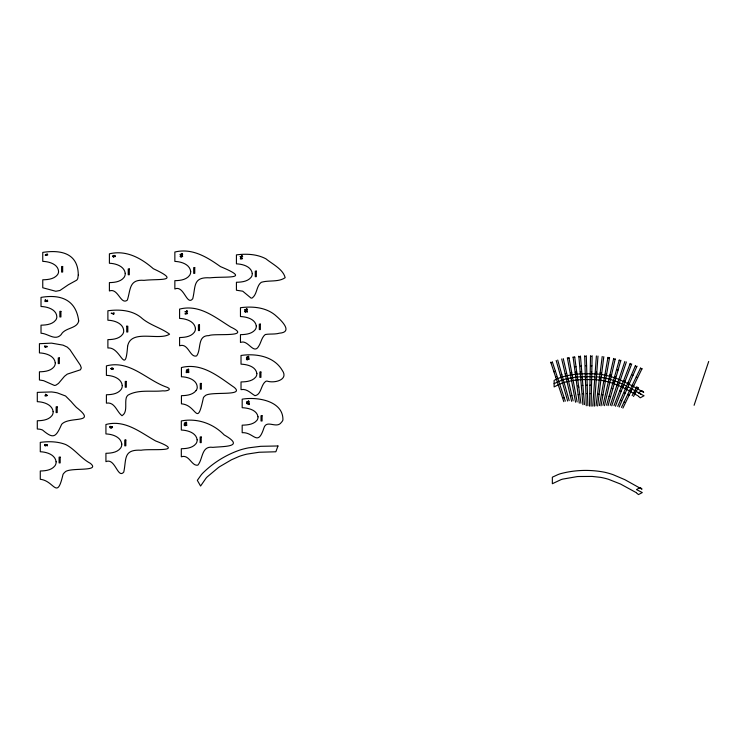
<?xml version="1.0" encoding="UTF-8"?>
<svg xmlns="http://www.w3.org/2000/svg" width="746" height="746" viewBox="0 0 746 746"><rect width="100%" height="100%" fill="white"/><g stroke="black" fill="none" stroke-linecap="round" stroke-linejoin="round"><path stroke-width="1.12" d="M111.21 368.738L112.114 369.158L111.779 368.216M45.916 346.47C44.825 348.195 45.142 345.212 44.9 345.762C43.706 346.508 45.646 347.86 46.177 347.011C48.714 346.685 46.681 346.079 45.879 346.237M185.502 424.978C184.495 426.628 184.7 423.775 184.43 424.288C183.311 425.034 185.222 426.311 185.763 425.5C188.318 425.099 186.267 424.549 185.465 424.726M589.517 406.15L590.534 355.767M591.102 406.188L592.128 355.73M592.753 406.085L596.39 355.926M594.338 406.197L597.975 356.047M115.434 256.456L114.94 256.68M249.089 359.171L248.586 359.46M596.045 405.815L602.218 356.467M597.63 406.01L603.794 356.663M45.851 444.672L47.25 444.625L47.25 445.94L46.942 444.886C46.728 445.604 43.688 446.873 45.096 444.364C44.452 444.355 45.394 446.798 46.103 445.064M245.928 310.868L247.327 310.821L247.327 312.136L247.019 311.082C246.814 311.772 243.97 313.236 245.108 310.588C244.725 310.411 245.303 313.031 246.18 311.278M641.84 488.9L640.292 487.539L636.478 489.581L642.297 492.565L638.483 494.607L636.823 493.171M599.43 405.563L607.999 357.297M601.006 405.843L609.566 357.576M109.876 426.908L110.529 426.311L110.287 426.731M602.936 405.32L613.706 358.416M604.484 405.675L615.254 358.77M638.632 396.424L640.255 397.805L644.068 395.762L638.25 392.778L642.064 390.736L643.649 392.126M112.758 256.083L114.026 255.356L115.425 256.111M246.404 358.863L247.672 358.136L249.071 358.891M606.545 405.199L619.329 359.814M608.074 405.628L620.858 360.243M613.044 382.12L613.949 382.465M610.573 396.751L609.053 396.294M612.858 388.657L612.093 388.442M610.237 405.292L624.85 361.465M611.748 405.796L626.36 361.969M694.097 405.292L708.7 361.465M613.986 405.675L630.249 363.367M615.469 406.244L631.731 363.936M617.735 406.374L635.527 365.493M619.199 407.018L636.981 366.127M621.455 407.428L640.665 367.825M622.891 408.118L642.101 368.515M629.214 395.072L627.787 394.382M632.123 395.697L636.935 386.708M633.531 396.452L638.334 387.454M113.075 256.018C115.005 255.039 113.662 258.023 113.01 256.326M246.721 358.798C248.66 357.81 247.318 360.887 246.646 359.059M196.123 390.54C192.729 394.932 186.603 395.594 181.437 395.669L181.437 403.847C197.158 404.91 196.823 428.633 203.378 397.814A4.709 4.588 0 0 1 204.908 396.014C208.815 390.764 245.751 396.863 234.235 387.388C218.606 376.618 202.054 362.379 181.437 367.536L181.437 376.758C187.805 376.907 197.177 379.779 197.261 387.444A6.677 6.509 0 0 1 196.123 390.54M554.119 383.649L561.607 380.227A30.325 30.325 0 0 1 563.379 379.639L565.701 379.024A84.904 84.904 0 0 1 582.486 376.665M558.838 384.535L554.119 386.922L554.119 380.385L556.88 379.043M559.108 384.414L562.68 382.885A24.721 24.721 0 0 1 564.573 382.297L567.361 381.616M555.611 376.898L556.152 376.655M557.588 378.716L559.817 377.765A33.216 33.216 0 0 1 561.449 377.168M550.94 362.78L551.695 362.528M553.914 371.76L555.425 371.266M563.398 397.898L564.153 397.646M562.139 376.944L565.85 375.993M561.244 374.772L561.831 374.613M562.577 380.441L563.417 380.218M570.354 395.893L571.912 395.529M566.578 375.835L570.988 374.968M568.088 381.448L571.8 380.721M565.188 373.839L566.009 373.662M568.079 379.173L566.494 379.416M567.464 358.406L569.03 358.117M572.62 380.581L576.322 380.05M571.194 378.614L571.669 378.539M571.828 374.828L575.614 374.287M570.914 372.776L571.716 372.655M573.152 357.465L574.737 357.25M575.203 366.734L576.005 366.743M577.786 385.962L578.551 385.71M579.689 394.168L578.15 394.681M576.21 374.222L580.677 373.877M577.003 379.975L578.905 379.807A73.668 73.668 0 0 1 580.537 379.705L581.628 379.649M578.905 356.793L580.491 356.663M580.481 366.155L581.283 366.09M582.094 385.495L582.887 385.43M582.794 393.851L583.586 393.785M580.164 371.918L580.957 371.89M581.563 373.839L586.179 373.755M584.705 356.42L585.498 356.392M585.797 365.848L586.598 365.829M586.412 385.244L587.214 385.225M586.682 393.627L587.475 393.608M582.169 379.63L586.03 379.565M582.486 376.721L586.216 376.665M581.498 377.69L582.244 377.681M585.377 377.653L585.927 377.653M586.589 379.565L590.506 379.565M47.138 254.106L46.83 254.106A2.024 2.024 0 0 0 47.222 254.75L45.142 255.076L47.809 254.871A1.641 1.641 0 0 1 47.166 254.088M241.695 255.626L242.002 255.626A1.641 1.641 0 0 0 242.664 256.41L240.007 256.596L242.086 256.279A2.024 2.024 0 0 1 241.704 255.617M186.92 310.821L186.603 310.821A2.024 2.024 0 0 0 186.994 311.464L184.924 311.791L187.582 311.586A1.641 1.641 0 0 1 186.948 310.812M113.644 314.43L113.896 312.714L113.578 314.01A3.739 3.739 0 0 0 111.275 313.096L111.275 313.423A3.441 3.441 0 0 1 112.012 313.544A4.14 4.14 0 0 1 113.644 314.42M126.736 326.198L127.799 326.198L127.799 331.998L126.736 332.017L126.736 326.207M586.748 373.746L590.711 373.765M586.962 376.665L590.711 376.674M248.567 401.04L248.259 401.04A2.024 2.024 0 0 0 248.651 401.693L246.572 402.019L249.239 401.805A1.641 1.641 0 0 1 248.605 401.031M591.28 373.765L595.709 373.905M591.074 379.574L594.851 379.677M110.501 427.57L111.163 427.682M591.466 376.683L594.59 376.767M590.524 356.346L591.317 356.364M591.13 365.82L591.923 365.838M589.937 385.206L590.729 385.225M589.769 393.59L590.562 393.608M111.042 427.682C109.671 425.434 114.623 426.899 111.518 427.999A3.944 3.944 0 0 1 111.051 427.999L110.65 427.943A0.97 0.97 0 0 1 109.821 426.908M591.224 371.881L591.802 371.9M595.793 379.733L599.43 380.096M596.343 373.942L599.989 374.305M596.166 372.161L596.8 372.226M597.518 394.075L599.094 394.27M600.157 380.19L602.414 380.563A69.574 69.574 0 0 1 610.2 382.465L612.643 383.248M601.052 374.455L605.286 375.201M600.194 372.683L601.145 372.841M599.467 378.446L600.269 378.586M607.887 357.931L609.454 358.211M602.162 394.755L602.945 394.895M606.097 375.378L606.507 375.471A79.169 79.169 0 0 1 614.844 377.868L619.572 379.649M613.557 359.05L615.114 359.404M606.078 373.877L606.647 374.026M619.152 360.439L620.681 360.868M617.352 369.755L618.117 369.969M609.911 374.93L610.722 375.173M613.613 383.593L617.296 385.001M614.629 376.506L615.142 376.702M630.016 363.973L631.498 364.542M619.656 390.923L621.138 391.491M617.436 381.933L614.667 380.889A68.874 68.874 0 0 0 596.24 376.814M620.122 379.882L632.319 385.868M618.089 385.328L621.735 386.95M618.872 382.521L621.838 383.817M635.266 366.09L636.72 366.724M632.216 375.079L632.953 375.397M624.477 392.872L625.204 393.189M620.402 400.248L621.129 400.565M641.159 394.27L636.58 391.622M617.38 383.873L618.247 384.255M640.385 368.403L641.821 369.102M636.254 376.916L636.972 377.262M624.122 401.926L624.84 402.271M623.367 384.526L626.5 386.074M622.593 387.37L625.782 388.964M621.688 385.887L623.041 386.559M624.598 380.842L625.139 381.103M626.36 389.272L637.821 395.716A13.624 13.624 0 0 1 638.194 395.949M628.067 382.623L628.775 382.996M628.067 386.894L629.624 387.724M625.745 387.976L626.258 388.246M632.878 386.176L636.758 388.358M631.144 388.554L635.35 390.913M632.356 384.964L633.746 385.747M629.81 390.205L631.2 390.988M637.681 388.899L643.155 392.088A6.052 6.052 0 0 0 643.639 392.34M636.58 387.37L637.951 388.172M633.839 392.499L635.21 393.31M636.58 390.745L635.928 390.363L636.413 391.063M115.089 256.018C114.138 254.405 114.278 258.797 112.739 256.335M248.735 358.798C247.784 357.269 247.97 361.568 246.385 359.18M186.91 371.648L188.048 372.683L188.943 372.226L188.524 371.098L188.402 372.357L187.311 371.648M45.73 300.591L46.886 301.636L47.772 301.142L47.268 300.013L47.306 301.272L46.177 300.647M552.245 361.67L565.319 401.161M550.735 362.164L563.808 401.674M557.7 360.029L569.198 400.658M556.171 360.458L567.669 401.087M563.258 358.63L573.152 400.854M561.71 358.994L571.632 401.329M568.918 357.483L577.115 401.917M567.352 357.772L575.558 402.206M574.672 356.821L580.91 403.232M578.7 386.81L578.775 387.314M573.077 356.886L579.288 403.138M580.444 356.019L584.482 404.565M578.849 356.15L582.896 404.696M586.272 355.721L587.857 405.665M584.687 355.777L586.263 405.731M248.875 404.173L249.192 402.868L248.94 404.593A4.14 4.14 0 0 0 247.299 403.726M246.572 403.241L246.572 403.577A3.441 3.441 0 0 1 247.308 403.698M186.649 371.415L186.332 372.72L186.332 370.967M182.63 254.265L179.963 254.479L182.043 254.153A2.024 2.024 0 0 1 181.66 253.5L181.968 253.5A1.641 1.641 0 0 0 182.621 254.283M45.469 300.368L45.152 301.664L45.152 299.911M246.572 403.26A3.739 3.739 0 0 1 248.856 404.201M186.575 370.976A1.772 1.772 0 0 1 187.237 371.685M45.394 299.92A1.772 1.772 0 0 1 46.056 300.629M575.138 372.235A59.466 59.466 0 0 1 576.723 372.095M595.961 377.98A48.126 48.126 0 0 1 596.38 378.026M641.868 489.143A6.052 6.052 0 0 1 641.383 488.891L624.896 479.697L613.072 474.661A79.169 79.169 0 0 0 604.736 472.265C590.133 469.402 574.746 469.84 560.367 473.747A33.216 33.216 0 0 0 558.045 474.568L552.348 477.188L552.348 483.725L560.908 479.687A24.721 24.721 0 0 1 562.801 479.1L577.134 476.61A73.668 73.668 0 0 1 578.765 476.507L592.184 476.433L600.642 477.365A69.574 69.574 0 0 1 608.428 479.268L620.523 484.033L636.049 492.519A13.624 13.624 0 0 1 636.422 492.761M127.603 346.33C125.197 377.075 120.936 346.508 107.89 348.009L107.89 339.626C113.084 339.561 119.239 338.833 122.586 334.367A6.677 6.667 0 0 0 123.715 331.196C123.696 323.456 114.362 320.36 107.89 320.23L107.89 310.774C119.09 309.254 131.688 310.047 140.882 317.348C149.144 324.995 160.828 327.643 169.566 334.171C158.926 341.164 130.709 328.538 127.603 346.33M182.63 256.176C180.886 253.006 178.788 258.974 182.63 256.251M78.283 275.004L77.78 278.491A5.306 5.035 0 0 1 76.642 280.198L68.38 284.73L59.941 290.474L55.801 291.276L42.755 287.76L42.755 279.797C47.893 279.694 54.02 279.125 57.451 274.798A6.677 6.332 -0.1 0 0 58.58 271.786C58.421 264.159 49.04 261.548 42.755 261.37L42.755 252.39C60.78 249.649 78.144 253.053 78.283 275.004M78.703 320.976C77.23 328.883 64.725 327.466 61.107 334.684C55.083 341.239 47.781 333.359 41.021 333.248L41.021 325.172C46.168 325.079 52.304 324.473 55.708 320.109A6.677 6.425 0 0 0 56.845 317.05C56.715 309.394 47.352 306.671 41.021 306.503L41.021 297.402C60.333 294.073 76.036 299.472 78.703 320.976M53.143 411.624L53.125 412.463A6.677 6.565 0 0 1 51.987 415.587C48.63 420.017 42.466 420.669 37.3 420.763L37.3 429.006L39.482 429.174A13.12 12.896 0 0 1 42.541 430.022C53.563 439.394 55.875 437.315 61.638 424.343C69.108 415.736 98.313 424.437 76.4 407.4A121.141 119.127 -0.1 0 1 71.224 401.665L65.573 395.995L57.255 392.862A46.718 45.944 0 0 0 51.418 391.948L37.3 392.377L37.3 401.674C43.548 401.88 52.173 404.425 53.143 411.624M55.269 362.761L55.251 363.591A6.677 6.5 0 0 1 54.122 366.678C50.737 371.079 44.583 371.713 39.426 371.806L39.426 379.975L43.632 380.684L54.327 385.412A4.038 3.935 0 0 0 55.997 385.113L58.486 383.425L64.482 376.31L67.233 374.147L80.447 369.802L81.305 367.918L80.382 365.27L69.928 349.65L67.289 347.132L63.037 345.146L51.53 343.141L39.426 343.701L39.426 352.914C45.646 353.128 54.272 355.572 55.269 362.761M56.118 461.783L56.099 462.623A6.677 6.611 0 0 1 54.962 465.765C51.605 470.213 45.459 470.913 40.275 470.987L40.275 479.296C54.542 480.76 56.883 500.874 63.018 474.4A6.565 6.509 0 0 1 64.706 472.442C68.045 466.716 101.642 472.507 90.359 463.341C81.081 458.492 74.992 449.316 65.788 444.569C57.712 441.418 48.779 441.24 40.275 442.378L40.275 451.75C46.55 451.955 55.167 454.556 56.118 461.783M110.949 368.71C114.436 371.452 113.131 365.745 110.949 368.664M112.553 368.729L113.383 368.804L112.553 368.692M122.251 385.468L122.232 386.316A6.677 6.677 0 0 1 121.104 389.496C117.775 393.972 111.583 394.671 106.408 394.755L106.408 403.148C114.884 401.646 116.73 411.895 122.008 415.709C127.818 412.342 124.703 403.409 126.251 397.842A6.127 6.127 0 0 1 128.126 395.063C138.579 389.235 151.531 392.107 162.992 390.82C165.425 391.398 172.923 389.832 167.346 387.388C146.757 380.479 130.242 359.693 106.408 365.894L106.408 375.359C112.73 375.546 121.29 378.222 122.251 385.468M121.775 444.029L121.757 444.877A6.677 6.658 0.1 0 1 120.619 448.048C117.29 452.514 111.098 453.204 105.932 453.298L105.932 461.662C115.21 457.438 117.737 479.361 123.78 472.05C126.522 459.266 122.987 449.223 141.153 450.22C150.906 448.374 187.255 452.915 155.681 440.979C140.304 432.41 125.104 419.373 105.932 424.502L105.932 433.939C112.245 434.135 120.805 436.792 121.775 444.029M125.235 273.344L125.216 274.192A6.677 6.649 0.1 0 1 124.088 277.353C120.74 281.811 114.586 282.529 109.401 282.603L109.401 290.959C118.138 287.611 120.721 305.45 127.342 300.116C130.709 289.868 128.871 279.013 144.043 280.356C158.898 278.631 182.061 282.081 153.331 268.719C141.218 258.144 126.158 249.742 109.401 253.836L109.401 263.263C115.686 263.459 124.302 266.108 125.235 273.344M190.696 271.451L190.678 272.29A6.677 6.621 0 0 1 189.54 275.442C186.183 279.89 180.038 280.589 174.853 280.664L174.853 288.991C183.945 284.72 186.789 306.308 192.738 298.736C195.825 286.539 192.599 276.757 209.924 277.829C226.299 276.104 252.353 279.871 220.443 266.602C207.164 257.137 192.086 247.775 174.853 252.027L174.853 261.408C181.129 261.613 189.754 264.224 190.696 271.451M195.424 328.38L195.405 329.219A6.677 6.574 0 0 1 194.277 332.343C190.901 336.763 184.766 337.453 179.59 337.528L179.59 345.79C188.412 342.61 189.904 358.136 196.646 355.907C201.504 349.342 197 335.318 208.992 335.625C212.89 333.042 253.705 337.882 230.756 327.046C215.249 317.47 199.415 303.958 179.59 309.105L179.59 318.421C185.838 318.626 194.464 321.172 195.424 328.38M197.158 439.786L197.14 440.597A6.677 6.425 0 0 1 196.011 443.656C192.589 448.01 186.481 448.635 181.315 448.728L181.315 456.794C189.242 453.997 191.554 466.418 197.867 465.15C203.117 458.986 201.28 445.539 212.88 447.358C224.732 446.248 245.49 447.106 224.173 434.918C213.132 423.439 197.037 417.909 181.315 420.94L181.315 430.041C187.498 430.265 196.133 432.633 197.158 439.786M252.269 273.456L252.251 274.258A6.677 6.332 0 0 1 251.122 277.27C247.672 281.587 241.573 282.175 236.426 282.268L236.426 290.222L242.73 291.192L250.982 298.046A1.837 1.744 0 0 0 252.325 297.887C257.305 294.083 256.288 285.914 261.296 282.305C268.933 279.955 278.379 282.408 285.149 277.689C283.219 269.306 272.467 264.149 265.93 258.825C256.95 254.032 246.329 253.603 236.426 254.88L236.426 263.851C242.571 264.084 251.206 266.341 252.269 273.456M256.307 325.993L256.288 326.785A6.677 6.229 0 0 1 255.151 329.751C251.691 334.031 245.593 334.553 240.464 334.665L240.464 342.489C248.008 339.02 253.537 355.264 258.666 346.303C261.147 342.591 261.594 337.313 265.278 334.525C269.903 333.667 274.798 334.525 279.414 333.192C293.355 332.147 281.503 320.659 276.589 316.351C267.04 307.343 252.913 306.065 240.464 307.716L240.464 316.546C246.562 316.798 255.188 318.915 256.307 325.993M256.866 373.429L256.848 374.203A6.677 6.117 0 0 1 255.71 377.112C252.213 381.346 246.133 381.831 241.023 381.943L241.023 389.636C246.814 388.424 250.572 393.161 254.973 395.688C261.38 394.727 260.792 384.936 265.576 381.504A2.779 2.546 0 0 1 266.975 381.057C273.885 383.575 289.15 380.04 282.249 370.361C274.034 356.252 255.925 353.24 241.023 355.469L241.023 364.151C247.066 364.412 255.701 366.398 256.866 373.429M258.023 416.8L258.004 417.564A6.677 6.005 0 0 1 256.866 420.427C253.342 424.605 247.28 425.043 242.18 425.164L242.18 432.708C254.022 431.887 257.501 447.423 263.851 428.167C266.583 418.851 276.57 429.398 281.419 422.32A7.208 6.49 0 0 0 282.921 419.979C283.415 400.788 257.044 396.555 242.18 399.185L242.18 407.698C248.176 407.978 256.81 409.824 258.023 416.8M111.098 427.104C112.702 428.801 112.096 425.248 111.107 427.048M180.187 256.148L180.467 256.587A2.247 2.247 0 0 0 182.164 256.531L181.875 255.701L180.187 256.148M277.969 445.977L275.852 451.778L259.16 452.253L246.935 454.127A69.574 69.574 0 0 0 239.233 456.375L231.446 459.797L219.856 466.567A73.668 73.668 0 0 0 218.503 467.472L207.332 476.797A24.721 24.721 0 0 0 205.98 478.251L200.59 486.028L197.326 480.368L200.954 475.249A33.216 33.216 0 0 1 202.539 473.374C213.048 462.809 226.15 454.724 240.231 449.922A79.169 79.169 0 0 1 248.651 447.833L260.746 446.313L277.969 445.977M240.939 257.323L240.641 258.48C238.496 259.375 245.704 259.151 240.939 257.323M242.142 258.48L240.939 258.48L240.939 257.65L242.142 258.48M62.664 266.509L61.601 266.509L61.601 272.057L62.664 272.057L62.664 266.509M194.743 267.6L193.699 267.6L193.699 273.372L194.753 273.372L194.753 267.6M129.3 268.952L128.237 268.952L128.237 274.752L129.3 274.752L129.3 268.952M256.335 271.134L255.272 271.134L255.272 276.673L256.335 276.673L256.335 271.134M246.712 308.695L246.394 308.695A2.024 2.024 0 0 0 246.786 309.348L244.716 309.674L247.374 309.459A1.641 1.641 0 0 1 246.74 308.685M60.92 311.371L59.857 311.371L59.857 316.957L60.92 316.957L60.92 311.371M186.92 312.882L186.603 312.882A2.024 2.024 0 0 0 186.994 313.525L184.924 313.852L187.582 313.646A1.641 1.641 0 0 1 186.948 312.863M260.363 324.137L259.31 324.137L259.31 329.583L260.363 329.583L260.363 324.137M199.49 324.818L198.427 324.818L198.427 330.553L199.49 330.553L199.49 324.818M248.427 356.346L248.11 356.346A2.024 2.024 0 0 0 248.502 356.998L246.422 357.325L249.089 357.11A1.641 1.641 0 0 1 248.455 356.336M59.335 357.921L58.272 357.921L58.272 363.582L59.335 363.582L59.335 357.921M188.328 369.195L188.02 369.195A2.024 2.024 0 0 0 188.412 369.848L186.332 370.175L188.999 369.96A1.641 1.641 0 0 1 188.365 369.186M260.923 372.012L259.86 372.012L259.86 377.355L260.923 377.355L260.923 372.012M126.307 381.42L125.253 381.42L125.253 387.221L126.307 387.221L126.307 381.42M201.336 383.425L200.273 383.425L200.273 389.104L201.336 389.104L201.336 383.425M45.571 394.317L45.273 395.464C43.119 396.359 50.336 396.135 45.571 394.317M46.765 395.464L45.571 395.464L45.571 394.634L46.765 395.464M57.2 406.868L56.137 406.868L56.137 412.585L57.2 412.585L57.2 406.868M262.079 415.746L261.025 415.746L261.025 420.986L262.079 420.986L262.079 415.746M186.211 422.264L185.894 422.264A2.024 2.024 0 0 0 186.286 422.917L184.215 423.243L186.873 423.038A1.641 1.641 0 0 1 186.239 422.255M201.224 437.007L200.161 437.007L200.161 442.62L201.224 442.62L201.224 437.007M125.832 440.009L124.769 440.009L124.769 445.81L125.832 445.81L125.832 440.009M60.174 457.149L59.111 457.149L59.111 462.912L60.174 462.912L60.174 457.149"/></g></svg>
